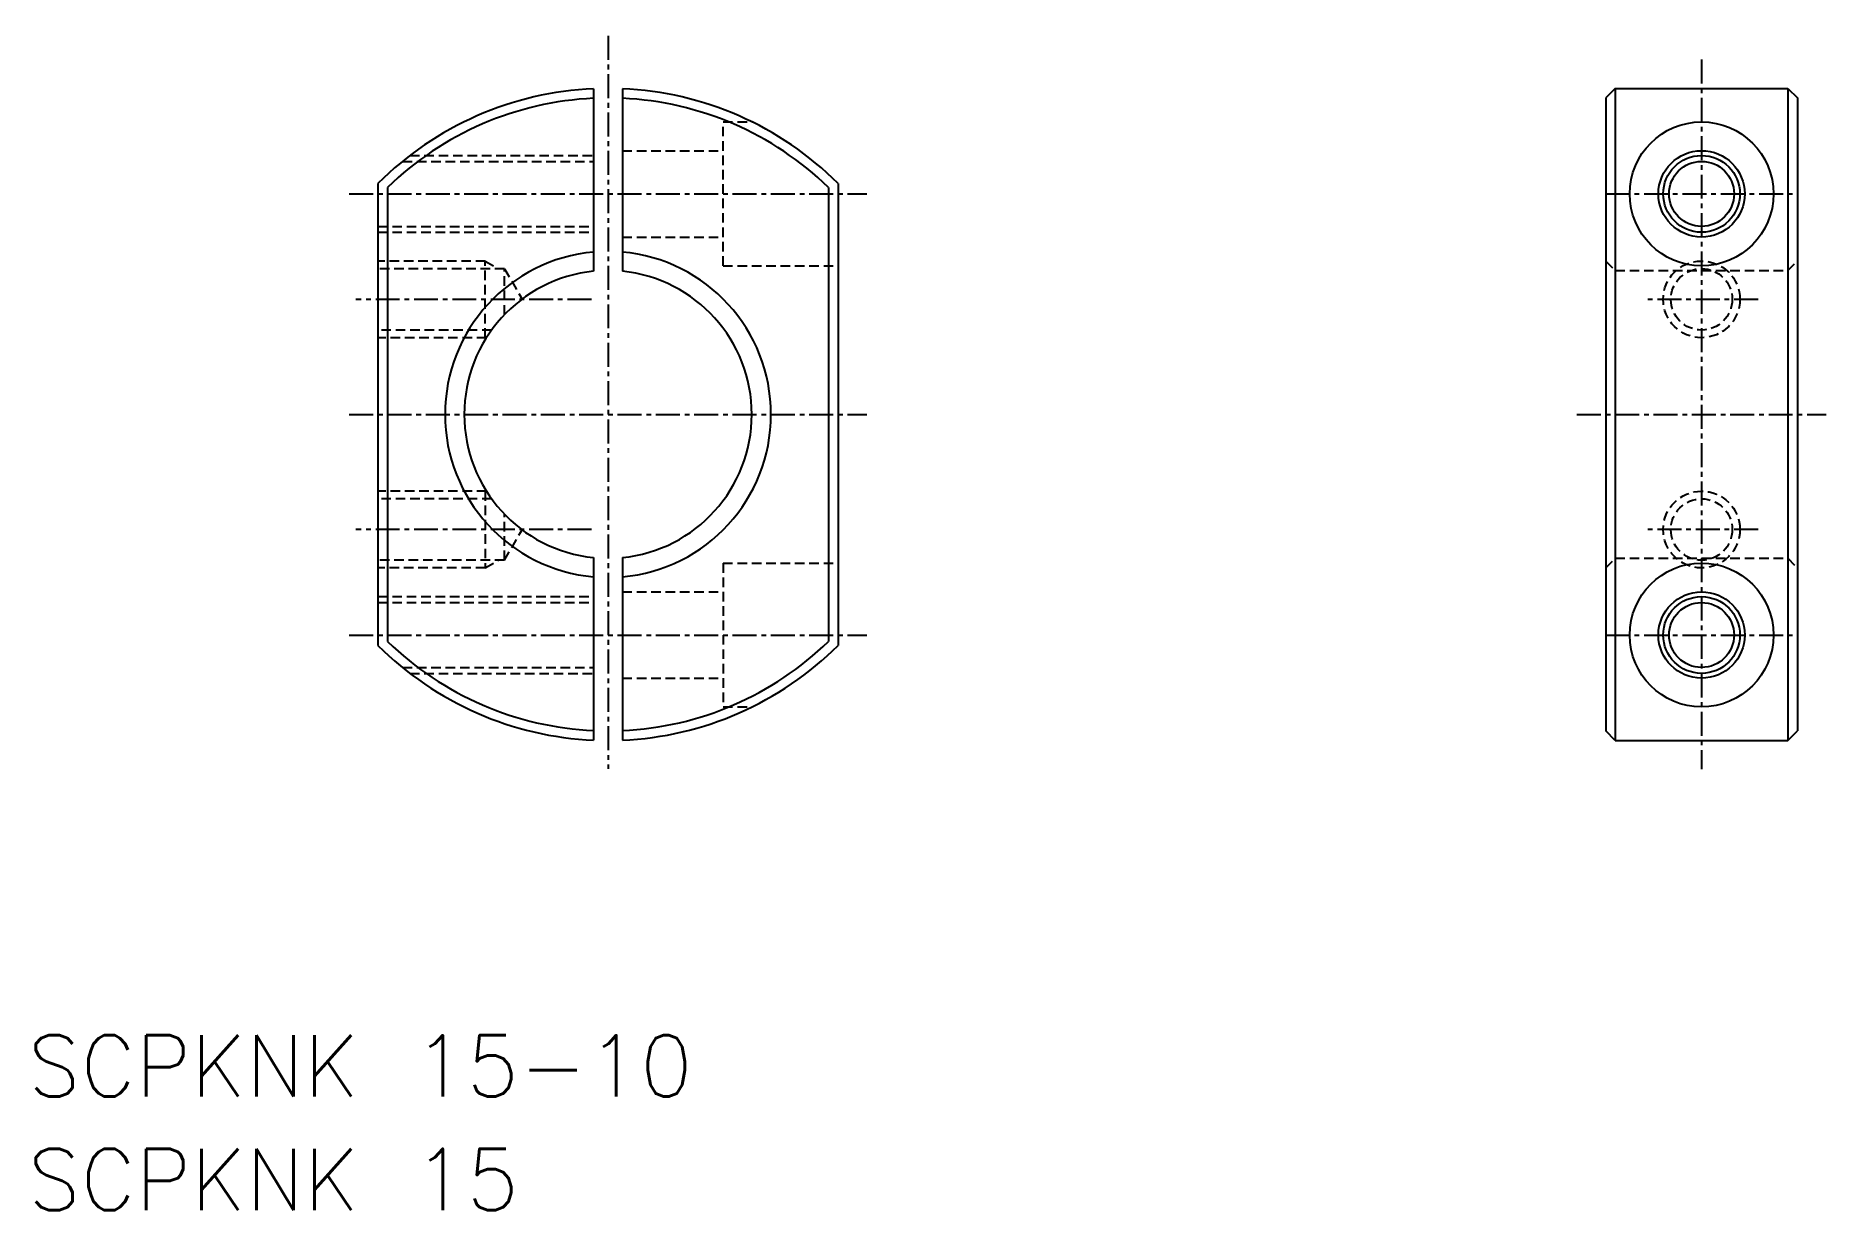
# Model space of a CAD drawing. Extents: x 306.7 to 400.1, y 27.9 to 89.1.
import ezdxf

# ---------------------------------------------------------------- set-up
doc = ezdxf.new("R2010")
doc.units = 0
doc.linetypes.add('CENTER', pattern=[2, 1.25, -0.25, 0.25, -0.25])
doc.linetypes.add('DASHED', pattern=[0.75, 0.5, -0.25])
doc.layers.get('0').update_dxf_attribs({"linetype": 'CONTINUOUS'})
doc.layers.add('CENTER', color=1, linetype='CENTER')
doc.styles.get("Standard").update_dxf_attribs({"font": 'txt.shx', "bigfont": 'bigfont.shx'})

msp = doc.modelspace()

# ---------------------------------------------------------------- linework, layer by layer
at = {"color": 7, "linetype": 'CONTINUOUS'}
for p, q in [((335.82, 86.361), (335.82, 76.84)), ((337.32, 86.361), (337.32, 76.84)), ((389.112, 86.378), (388.612, 85.878)), ((389.112, 86.378), (398.112, 86.378)), ((389.112, 86.378), (389.112, 52.378)), ((398.112, 86.378), (398.612, 85.878)), ((398.112, 86.378), (398.112, 52.378)), ((388.612, 85.878), (388.612, 52.878)), ((398.612, 85.878), (398.612, 52.878)), ((324.57, 81.419), (324.57, 57.336)), ((348.57, 81.419), (348.57, 57.336)), ((325.07, 81.21), (325.07, 57.546)), ((348.07, 81.21), (348.07, 57.546)), ((335.82, 61.915), (335.82, 52.394)), ((337.32, 61.915), (337.32, 52.394)), ((389.112, 52.378), (388.612, 52.878)), ((389.112, 52.378), (398.112, 52.378)), ((398.112, 52.378), (398.612, 52.878))]:
    msp.add_line(p, q, dxfattribs=at)
at = {"color": 3, "linetype": 'DASHED'}
for p, q in [((342.57, 77.128), (342.57, 84.628)), ((342.57, 84.628), (344.083, 84.628)), ((337.32, 83.128), (342.57, 83.128)), ((325.85, 82.571), (335.82, 82.571)), ((326.238, 82.878), (335.82, 82.878)), ((324.57, 79.184), (335.82, 79.184)), ((324.57, 78.878), (335.82, 78.878)), ((337.32, 78.628), (342.57, 78.628)), ((330.17, 77.378), (324.57, 77.378)), ((331.17, 76.978), (324.57, 76.978)), ((330.17, 73.378), (330.17, 77.378)), ((330.17, 77.378), (330.863, 76.978)), ((331.17, 76.978), (332.087, 75.39)), ((331.17, 74.583), (331.17, 76.978)), ((342.57, 77.128), (348.57, 77.128)), ((388.612, 77.378), (389.112, 76.878)), ((389.112, 76.878), (398.112, 76.878)), ((389.112, 76.878), (389.112, 61.878)), ((398.112, 76.878), (398.612, 77.378)), ((398.112, 76.878), (398.112, 61.878)), ((330.497, 73.778), (324.57, 73.778)), ((330.226, 73.378), (324.57, 73.378)), ((330.226, 65.378), (324.57, 65.378)), ((330.17, 65.378), (330.17, 61.378)), ((330.497, 64.978), (324.57, 64.978)), ((331.17, 61.778), (331.17, 64.173)), ((331.17, 61.778), (332.087, 63.365)), ((331.17, 61.778), (324.57, 61.778)), ((330.17, 61.378), (330.863, 61.778)), ((388.612, 61.378), (389.112, 61.878)), ((389.112, 61.878), (398.112, 61.878)), ((398.112, 61.878), (398.612, 61.378)), ((330.17, 61.378), (324.57, 61.378)), ((342.57, 61.628), (348.57, 61.628)), ((342.57, 61.628), (342.57, 54.128)), ((324.57, 59.878), (335.82, 59.878)), ((337.32, 60.128), (342.57, 60.128)), ((324.57, 59.571), (335.82, 59.571)), ((325.85, 56.184), (335.82, 56.184)), ((326.238, 55.878), (335.82, 55.878)), ((337.32, 55.628), (342.57, 55.628)), ((342.57, 54.128), (344.083, 54.128))]:
    msp.add_line(p, q, dxfattribs=at)
at = {"color": 7, "linetype": 'CONTINUOUS'}
for centre, radius in [((393.612, 80.878), 3.75), ((393.612, 80.878), 2.25), ((393.612, 80.878), 1.694), ((393.612, 57.878), 3.75), ((393.612, 57.878), 2.25), ((393.612, 57.878), 1.694)]:
    msp.add_circle(centre, radius, dxfattribs=at)
at = {"color": 3, "linetype": 'CONTINUOUS'}
for centre in [(393.612, 80.878), (393.612, 57.878)]:
    msp.add_circle(centre, 2, dxfattribs=at)
at = {"color": 3, "linetype": 'DASHED'}
for centre, radius in [((393.612, 75.378), 2), ((393.612, 75.378), 1.6), ((393.612, 63.378), 2), ((393.612, 63.378), 1.6)]:
    msp.add_circle(centre, radius, dxfattribs=at)
at = {"color": 7, "linetype": 'CONTINUOUS'}
for radius, start, end in [(17, 92.52858, 134.90087), (17, 45.09913, 87.47142), (16.5, 92.60525, 134.18439), (16.5, 45.81561, 87.39475), (8.5, 95.06209, 264.93791), (8.5, 275.06209, 84.93791), (7.5, 95.73917, 264.26083), (7.5, 275.73917, 84.26083), (17, 225.09913, 267.47142), (16.5, 225.81561, 267.39475), (16.5, 272.60525, 314.18439), (17, 272.52858, 314.90087)]:
    msp.add_arc((336.57, 69.378), radius, start, end, dxfattribs=at)
at = {"layer": 'CENTER', "color": 1, "linetype": 'CENTER'}
for p, q in [((336.57, 89.118), (336.57, 50.894)), ((393.612, 87.878), (393.612, 50.878)), ((323.07, 80.878), (350.07, 80.878)), ((388.612, 80.878), (398.612, 80.878)), ((335.701, 75.378), (323.409, 75.378)), ((396.559, 75.378), (390.666, 75.378)), ((323.07, 69.378), (350.07, 69.378)), ((387.112, 69.378), (400.112, 69.378)), ((335.701, 63.378), (323.409, 63.378)), ((396.559, 63.378), (390.666, 63.378)), ((323.07, 57.878), (350.07, 57.878)), ((388.612, 57.878), (398.612, 57.878))]:
    msp.add_line(p, q, dxfattribs=at)

# ---------------------------------------------------------------- texts
at = {"color": 7, "linetype": 'CONTINUOUS'}
for s, p in [('SCPKNK 15-10', (306.311, 33.814)), ('SCPKNK 15', (306.311, 27.889))]:
    msp.add_text(s, height=3.2, dxfattribs=at).set_placement(p)

doc.saveas('drawing.dxf')
